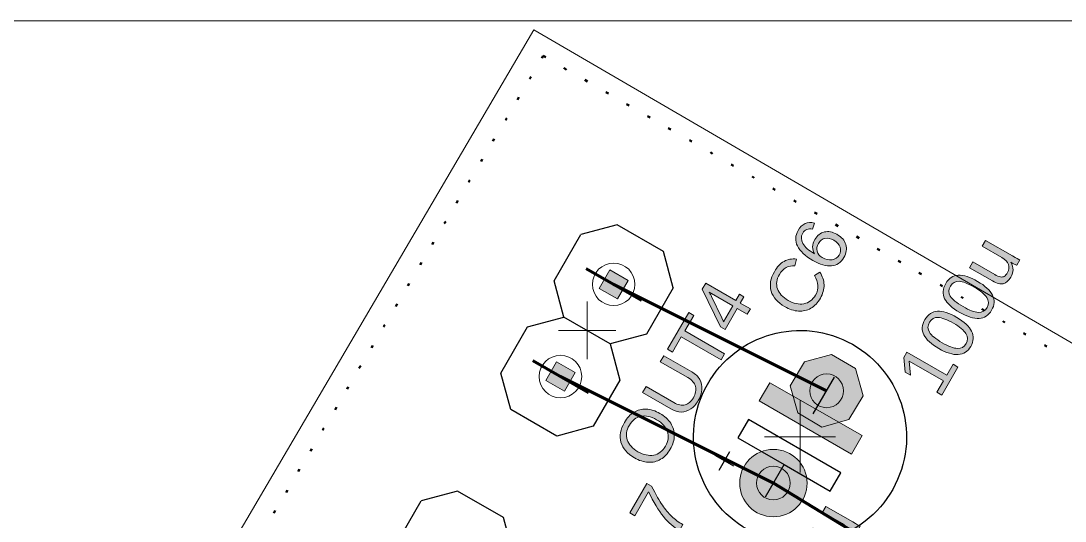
# Model space of a CAD drawing. Header units: millimetres. Extents: x 62.1 to 137.4, y 80.8 to 158.7.
# Drawn here: x 75.5 to 100.03, y 146.91 to 158.66 of the extents above; entities that cross this region are included whole.
import ezdxf

# ---------------------------------------------------------------- set-up
doc = ezdxf.new("R2010")
doc.units = ezdxf.units.MM
doc.header["$MEASUREMENT"] = 0
doc.layers.add('レイヤー 1', color=7, linetype='Continuous', lineweight=0)

# ---------------------------------------------------------------- blocks, each defined once
blk = doc.blocks.new('Block_34')
at = {"layer": 'レイヤー 1'}
h = blk.add_hatch(color=253, dxfattribs=at)
h.dxf.hatch_style = 2
edge = h.paths.add_edge_path()
edge.add_spline(control_points=[(90.426, 149.291), (90.295, 149.367), (90.173, 149.393), (90.062, 149.371), (89.949, 149.349), (89.859, 149.278), (89.79, 149.159), (89.72, 149.038), (89.704, 148.924), (89.74, 148.816), (89.775, 148.708), (89.859, 148.616), (89.992, 148.539), (90.123, 148.463), (90.247, 148.436), (90.362, 148.458), (90.478, 148.48), (90.569, 148.549), (90.637, 148.667), (90.707, 148.789), (90.724, 148.903), (90.686, 149.011), (90.649, 149.119), (90.562, 149.212), (90.426, 149.291)], knot_values=[0, 0, 0, 0, 1, 1, 1, 2, 2, 2, 3, 3, 3, 4, 4, 4, 5, 5, 5, 6, 6, 6, 7, 7, 7, 8, 8, 8, 8], degree=3, periodic=0)
edge = h.paths.add_edge_path()
edge.add_spline(control_points=[(90.51, 149.437), (90.619, 149.373), (90.703, 149.297), (90.761, 149.207), (90.819, 149.118), (90.848, 149.021), (90.847, 148.917), (90.846, 148.813), (90.814, 148.707), (90.753, 148.601), (90.691, 148.493), (90.615, 148.412), (90.526, 148.36), (90.437, 148.307), (90.34, 148.283), (90.233, 148.29), (90.127, 148.296), (90.018, 148.331), (89.908, 148.395), (89.74, 148.492), (89.636, 148.614), (89.594, 148.76), (89.553, 148.907), (89.579, 149.062), (89.674, 149.226), (89.735, 149.332), (89.81, 149.413), (89.898, 149.467), (89.986, 149.521), (90.082, 149.545), (90.187, 149.54), (90.292, 149.535), (90.399, 149.5), (90.51, 149.437)], knot_values=[0, 0, 0, 0, 1, 1, 1, 2, 2, 2, 3, 3, 3, 4, 4, 4, 5, 5, 5, 6, 6, 6, 7, 7, 7, 8, 8, 8, 9, 9, 9, 10, 10, 10, 11, 11, 11, 11], degree=3, periodic=0)
for points, knots in [([(90.51, 149.437), (90.619, 149.373), (90.703, 149.297), (90.761, 149.207), (90.819, 149.118), (90.848, 149.021), (90.847, 148.917), (90.846, 148.813), (90.814, 148.707), (90.753, 148.601), (90.691, 148.493), (90.615, 148.412), (90.526, 148.36), (90.437, 148.307), (90.34, 148.283), (90.233, 148.29), (90.127, 148.296), (90.018, 148.331), (89.908, 148.395), (89.74, 148.492), (89.636, 148.614), (89.594, 148.76), (89.553, 148.907), (89.579, 149.062), (89.674, 149.226), (89.735, 149.332), (89.81, 149.413), (89.898, 149.467), (89.986, 149.521), (90.082, 149.545), (90.187, 149.54), (90.292, 149.535), (90.399, 149.5), (90.51, 149.437)], [0, 0, 0, 0, 1, 1, 1, 2, 2, 2, 3, 3, 3, 4, 4, 4, 5, 5, 5, 6, 6, 6, 7, 7, 7, 8, 8, 8, 9, 9, 9, 10, 10, 10, 11, 11, 11, 11]), ([(90.426, 149.291), (90.295, 149.367), (90.173, 149.393), (90.062, 149.371), (89.949, 149.349), (89.859, 149.278), (89.79, 149.159), (89.72, 149.038), (89.704, 148.924), (89.74, 148.816), (89.775, 148.708), (89.859, 148.616), (89.992, 148.539), (90.123, 148.463), (90.247, 148.436), (90.362, 148.458), (90.478, 148.48), (90.569, 148.549), (90.637, 148.667), (90.707, 148.789), (90.724, 148.903), (90.686, 149.011), (90.649, 149.119), (90.562, 149.212), (90.426, 149.291)], [0, 0, 0, 0, 1, 1, 1, 2, 2, 2, 3, 3, 3, 4, 4, 4, 5, 5, 5, 6, 6, 6, 7, 7, 7, 8, 8, 8, 8])]:
    blk.add_open_spline(points, degree=3, knots=knots, dxfattribs=at)
blk = doc.blocks.new('Block_35')
at = {"layer": 'レイヤー 1'}
h = blk.add_hatch(color=253, dxfattribs=at)
h.dxf.hatch_style = 2
edge = h.paths.add_edge_path()
edge.add_spline(control_points=[(91.41, 149.74), (91.361, 149.654), (91.302, 149.588), (91.234, 149.542), (91.165, 149.496), (91.091, 149.472), (91.011, 149.471), (90.931, 149.471), (90.85, 149.494), (90.768, 149.542), (90.768, 149.542), (90.1, 149.927), (90.1, 149.927), (90.1, 149.927), (90.182, 150.07), (90.182, 150.07), (90.182, 150.07), (90.838, 149.691), (90.838, 149.691), (90.934, 149.635), (91.021, 149.618), (91.098, 149.638), (91.176, 149.658), (91.242, 149.714), (91.295, 149.805), (91.349, 149.9), (91.366, 149.988), (91.345, 150.07), (91.323, 150.152), (91.264, 150.222), (91.165, 150.279), (91.165, 150.279), (90.518, 150.652), (90.518, 150.652), (90.518, 150.652), (90.6, 150.794), (90.6, 150.794), (90.6, 150.794), (91.255, 150.416), (91.255, 150.416), (91.339, 150.367), (91.402, 150.306), (91.443, 150.235), (91.484, 150.163), (91.502, 150.085), (91.496, 150.001), (91.491, 149.916), (91.462, 149.829), (91.41, 149.74)], knot_values=[0, 0, 0, 0, 1, 1, 1, 2, 2, 2, 3, 3, 3, 4, 4, 4, 5, 5, 5, 6, 6, 6, 7, 7, 7, 8, 8, 8, 9, 9, 9, 10, 10, 10, 11, 11, 11, 12, 12, 12, 13, 13, 13, 14, 14, 14, 15, 15, 15, 16, 16, 16, 16], degree=3, periodic=0)
blk.add_open_spline([(91.41, 149.74), (91.361, 149.654), (91.302, 149.588), (91.234, 149.542), (91.165, 149.496), (91.091, 149.472), (91.011, 149.471), (90.931, 149.471), (90.85, 149.494), (90.768, 149.542), (90.768, 149.542), (90.1, 149.927), (90.1, 149.927), (90.1, 149.927), (90.182, 150.07), (90.182, 150.07), (90.182, 150.07), (90.838, 149.691), (90.838, 149.691), (90.934, 149.635), (91.021, 149.618), (91.098, 149.638), (91.176, 149.658), (91.242, 149.714), (91.295, 149.805), (91.349, 149.9), (91.366, 149.988), (91.345, 150.07), (91.323, 150.152), (91.264, 150.222), (91.165, 150.279), (91.165, 150.279), (90.518, 150.652), (90.518, 150.652), (90.518, 150.652), (90.6, 150.794), (90.6, 150.794), (90.6, 150.794), (91.255, 150.416), (91.255, 150.416), (91.339, 150.367), (91.402, 150.306), (91.443, 150.235), (91.484, 150.163), (91.502, 150.085), (91.496, 150.001), (91.491, 149.916), (91.462, 149.829), (91.41, 149.74)], degree=3, knots=[0, 0, 0, 0, 1, 1, 1, 2, 2, 2, 3, 3, 3, 4, 4, 4, 5, 5, 5, 6, 6, 6, 7, 7, 7, 8, 8, 8, 9, 9, 9, 10, 10, 10, 11, 11, 11, 12, 12, 12, 13, 13, 13, 14, 14, 14, 15, 15, 15, 16, 16, 16, 16], dxfattribs=at)
blk = doc.blocks.new('Block_36')
at = {"layer": 'レイヤー 1'}
h = blk.add_hatch(color=253, dxfattribs=at)
h.dxf.hatch_style = 2
edge = h.paths.add_edge_path()
edge.add_spline(control_points=[(91.093, 151.381), (91.093, 151.381), (92.027, 150.842), (92.027, 150.842), (92.027, 150.842), (91.945, 150.7), (91.945, 150.7), (91.945, 150.7), (91.011, 151.239), (91.011, 151.239), (91.011, 151.239), (90.803, 150.878), (90.803, 150.878), (90.803, 150.878), (90.687, 150.945), (90.687, 150.945), (90.687, 150.945), (91.185, 151.808), (91.185, 151.808), (91.185, 151.808), (91.302, 151.741), (91.302, 151.741), (91.302, 151.741), (91.093, 151.381), (91.093, 151.381)], knot_values=[0, 0, 0, 0, 1, 1, 1, 2, 2, 2, 3, 3, 3, 4, 4, 4, 5, 5, 5, 6, 6, 6, 7, 7, 7, 8, 8, 8, 8], degree=3, periodic=0)
blk.add_open_spline([(91.093, 151.381), (91.093, 151.381), (92.027, 150.842), (92.027, 150.842), (92.027, 150.842), (91.945, 150.7), (91.945, 150.7), (91.945, 150.7), (91.011, 151.239), (91.011, 151.239), (91.011, 151.239), (90.803, 150.878), (90.803, 150.878), (90.803, 150.878), (90.687, 150.945), (90.687, 150.945), (90.687, 150.945), (91.185, 151.808), (91.185, 151.808), (91.185, 151.808), (91.302, 151.741), (91.302, 151.741), (91.302, 151.741), (91.093, 151.381), (91.093, 151.381)], degree=3, knots=[0, 0, 0, 0, 1, 1, 1, 2, 2, 2, 3, 3, 3, 4, 4, 4, 5, 5, 5, 6, 6, 6, 7, 7, 7, 8, 8, 8, 8], dxfattribs=at)
blk = doc.blocks.new('Block_37')
at = {"layer": 'レイヤー 1'}
h = blk.add_hatch(color=253, dxfattribs=at)
h.dxf.hatch_style = 2
edge = h.paths.add_edge_path()
edge.add_spline(control_points=[(91.663, 152.285), (91.665, 152.283), (91.674, 152.268), (91.69, 152.242), (91.706, 152.215), (91.717, 152.196), (91.723, 152.184), (91.723, 152.184), (91.964, 151.687), (91.964, 151.687), (91.964, 151.687), (91.995, 151.615), (91.995, 151.615), (91.995, 151.615), (92.003, 151.594), (92.003, 151.594), (92.003, 151.594), (92.218, 151.965), (92.218, 151.965), (92.218, 151.965), (91.663, 152.285), (91.663, 152.285)], knot_values=[0, 0, 0, 0, 1, 1, 1, 2, 2, 2, 3, 3, 3, 4, 4, 4, 5, 5, 5, 6, 6, 6, 7, 7, 7, 7], degree=3, periodic=0)
edge = h.paths.add_edge_path()
edge.add_spline(control_points=[(92.397, 152.03), (92.397, 152.03), (92.634, 151.893), (92.634, 151.893), (92.634, 151.893), (92.561, 151.767), (92.561, 151.767), (92.561, 151.767), (92.324, 151.904), (92.324, 151.904), (92.324, 151.904), (92.038, 151.409), (92.038, 151.409), (92.038, 151.409), (91.933, 151.469), (91.933, 151.469), (91.933, 151.469), (91.503, 152.358), (91.503, 152.358), (91.503, 152.358), (91.584, 152.499), (91.584, 152.499), (91.584, 152.499), (92.291, 152.092), (92.291, 152.092), (92.291, 152.092), (92.376, 152.239), (92.376, 152.239), (92.376, 152.239), (92.482, 152.178), (92.482, 152.178), (92.482, 152.178), (92.397, 152.03), (92.397, 152.03)], knot_values=[0, 0, 0, 0, 1, 1, 1, 2, 2, 2, 3, 3, 3, 4, 4, 4, 5, 5, 5, 6, 6, 6, 7, 7, 7, 8, 8, 8, 9, 9, 9, 10, 10, 10, 11, 11, 11, 11], degree=3, periodic=0)
for points, knots in [([(92.397, 152.03), (92.397, 152.03), (92.634, 151.893), (92.634, 151.893), (92.634, 151.893), (92.561, 151.767), (92.561, 151.767), (92.561, 151.767), (92.324, 151.904), (92.324, 151.904), (92.324, 151.904), (92.038, 151.409), (92.038, 151.409), (92.038, 151.409), (91.933, 151.469), (91.933, 151.469), (91.933, 151.469), (91.503, 152.358), (91.503, 152.358), (91.503, 152.358), (91.584, 152.499), (91.584, 152.499), (91.584, 152.499), (92.291, 152.092), (92.291, 152.092), (92.291, 152.092), (92.376, 152.239), (92.376, 152.239), (92.376, 152.239), (92.482, 152.178), (92.482, 152.178), (92.482, 152.178), (92.397, 152.03), (92.397, 152.03)], [0, 0, 0, 0, 1, 1, 1, 2, 2, 2, 3, 3, 3, 4, 4, 4, 5, 5, 5, 6, 6, 6, 7, 7, 7, 8, 8, 8, 9, 9, 9, 10, 10, 10, 11, 11, 11, 11]), ([(91.663, 152.285), (91.665, 152.283), (91.674, 152.268), (91.69, 152.242), (91.706, 152.215), (91.717, 152.196), (91.723, 152.184), (91.723, 152.184), (91.964, 151.687), (91.964, 151.687), (91.964, 151.687), (91.995, 151.615), (91.995, 151.615), (91.995, 151.615), (92.003, 151.594), (92.003, 151.594), (92.003, 151.594), (92.218, 151.965), (92.218, 151.965), (92.218, 151.965), (91.663, 152.285), (91.663, 152.285)], [0, 0, 0, 0, 1, 1, 1, 2, 2, 2, 3, 3, 3, 4, 4, 4, 5, 5, 5, 6, 6, 6, 7, 7, 7, 7])]:
    blk.add_open_spline(points, degree=3, knots=knots, dxfattribs=at)
blk = doc.blocks.new('Block_64')
at = {"layer": 'レイヤー 1'}
h = blk.add_hatch(color=253, dxfattribs=at)
h.dxf.hatch_style = 2
edge = h.paths.add_edge_path()
edge.add_spline(control_points=[(93.314, 152.703), (93.247, 152.587), (93.232, 152.475), (93.27, 152.367), (93.307, 152.26), (93.391, 152.168), (93.521, 152.093), (93.65, 152.019), (93.773, 151.992), (93.89, 152.015), (94.007, 152.037), (94.098, 152.105), (94.164, 152.22), (94.249, 152.367), (94.241, 152.52), (94.138, 152.678), (94.138, 152.678), (94.263, 152.76), (94.263, 152.76), (94.328, 152.665), (94.362, 152.564), (94.364, 152.459), (94.366, 152.353), (94.337, 152.249), (94.278, 152.146), (94.217, 152.04), (94.142, 151.961), (94.053, 151.909), (93.965, 151.857), (93.868, 151.835), (93.763, 151.842), (93.658, 151.848), (93.549, 151.884), (93.438, 151.948), (93.27, 152.045), (93.165, 152.166), (93.122, 152.311), (93.08, 152.456), (93.105, 152.609), (93.197, 152.769), (93.261, 152.88), (93.337, 152.961), (93.424, 153.011), (93.511, 153.061), (93.608, 153.078), (93.714, 153.064), (93.714, 153.064), (93.681, 152.903), (93.681, 152.903), (93.606, 152.914), (93.537, 152.902), (93.473, 152.867), (93.41, 152.832), (93.357, 152.777), (93.314, 152.703)], knot_values=[0, 0, 0, 0, 1, 1, 1, 2, 2, 2, 3, 3, 3, 4, 4, 4, 5, 5, 5, 6, 6, 6, 7, 7, 7, 8, 8, 8, 9, 9, 9, 10, 10, 10, 11, 11, 11, 12, 12, 12, 13, 13, 13, 14, 14, 14, 15, 15, 15, 16, 16, 16, 17, 17, 17, 18, 18, 18, 18], degree=3, periodic=0)
blk.add_open_spline([(93.314, 152.703), (93.247, 152.587), (93.232, 152.475), (93.27, 152.367), (93.307, 152.26), (93.391, 152.168), (93.521, 152.093), (93.65, 152.019), (93.773, 151.992), (93.89, 152.015), (94.007, 152.037), (94.098, 152.105), (94.164, 152.22), (94.249, 152.367), (94.241, 152.52), (94.138, 152.678), (94.138, 152.678), (94.263, 152.76), (94.263, 152.76), (94.328, 152.665), (94.362, 152.564), (94.364, 152.459), (94.366, 152.353), (94.337, 152.249), (94.278, 152.146), (94.217, 152.04), (94.142, 151.961), (94.053, 151.909), (93.965, 151.857), (93.868, 151.835), (93.763, 151.842), (93.658, 151.848), (93.549, 151.884), (93.438, 151.948), (93.27, 152.045), (93.165, 152.166), (93.122, 152.311), (93.08, 152.456), (93.105, 152.609), (93.197, 152.769), (93.261, 152.88), (93.337, 152.961), (93.424, 153.011), (93.511, 153.061), (93.608, 153.078), (93.714, 153.064), (93.714, 153.064), (93.681, 152.903), (93.681, 152.903), (93.606, 152.914), (93.537, 152.902), (93.473, 152.867), (93.41, 152.832), (93.357, 152.777), (93.314, 152.703)], degree=3, knots=[0, 0, 0, 0, 1, 1, 1, 2, 2, 2, 3, 3, 3, 4, 4, 4, 5, 5, 5, 6, 6, 6, 7, 7, 7, 8, 8, 8, 9, 9, 9, 10, 10, 10, 11, 11, 11, 12, 12, 12, 13, 13, 13, 14, 14, 14, 15, 15, 15, 16, 16, 16, 17, 17, 17, 18, 18, 18, 18], dxfattribs=at)
blk = doc.blocks.new('Block_65')
at = {"layer": 'レイヤー 1'}
h = blk.add_hatch(color=253, dxfattribs=at)
h.dxf.hatch_style = 2
edge = h.paths.add_edge_path()
edge.add_spline(control_points=[(94.594, 153.507), (94.518, 153.551), (94.448, 153.566), (94.386, 153.552), (94.323, 153.539), (94.272, 153.499), (94.234, 153.432), (94.198, 153.37), (94.187, 153.309), (94.201, 153.249), (94.215, 153.19), (94.255, 153.141), (94.319, 153.104), (94.4, 153.058), (94.477, 153.039), (94.552, 153.05), (94.627, 153.06), (94.682, 153.096), (94.718, 153.159), (94.756, 153.223), (94.763, 153.286), (94.741, 153.348), (94.719, 153.41), (94.67, 153.463), (94.594, 153.507)], knot_values=[0, 0, 0, 0, 1, 1, 1, 2, 2, 2, 3, 3, 3, 4, 4, 4, 5, 5, 5, 6, 6, 6, 7, 7, 7, 8, 8, 8, 8], degree=3, periodic=0)
edge = h.paths.add_edge_path()
edge.add_spline(control_points=[(94.666, 153.647), (94.777, 153.583), (94.847, 153.502), (94.877, 153.405), (94.906, 153.308), (94.89, 153.206), (94.829, 153.101), (94.761, 152.983), (94.665, 152.917), (94.541, 152.906), (94.416, 152.894), (94.271, 152.936), (94.103, 153.033), (93.921, 153.138), (93.8, 153.251), (93.74, 153.373), (93.681, 153.494), (93.685, 153.615), (93.755, 153.735), (93.846, 153.893), (93.975, 153.952), (94.142, 153.911), (94.142, 153.911), (94.091, 153.769), (94.091, 153.769), (93.99, 153.793), (93.914, 153.759), (93.863, 153.671), (93.819, 153.594), (93.82, 153.514), (93.867, 153.431), (93.914, 153.348), (94.005, 153.267), (94.14, 153.189), (94.109, 153.24), (94.094, 153.294), (94.096, 153.352), (94.098, 153.41), (94.116, 153.467), (94.149, 153.524), (94.204, 153.621), (94.279, 153.681), (94.373, 153.702), (94.466, 153.724), (94.564, 153.706), (94.666, 153.647)], knot_values=[0, 0, 0, 0, 1, 1, 1, 2, 2, 2, 3, 3, 3, 4, 4, 4, 5, 5, 5, 6, 6, 6, 7, 7, 7, 8, 8, 8, 9, 9, 9, 10, 10, 10, 11, 11, 11, 12, 12, 12, 13, 13, 13, 14, 14, 14, 15, 15, 15, 15], degree=3, periodic=0)
for points, knots in [([(94.666, 153.647), (94.777, 153.583), (94.847, 153.502), (94.877, 153.405), (94.906, 153.308), (94.89, 153.206), (94.829, 153.101), (94.761, 152.983), (94.665, 152.917), (94.541, 152.906), (94.416, 152.894), (94.271, 152.936), (94.103, 153.033), (93.921, 153.138), (93.8, 153.251), (93.74, 153.373), (93.681, 153.494), (93.685, 153.615), (93.755, 153.735), (93.846, 153.893), (93.975, 153.952), (94.142, 153.911), (94.142, 153.911), (94.091, 153.769), (94.091, 153.769), (93.99, 153.793), (93.914, 153.759), (93.863, 153.671), (93.819, 153.594), (93.82, 153.514), (93.867, 153.431), (93.914, 153.348), (94.005, 153.267), (94.14, 153.189), (94.109, 153.24), (94.094, 153.294), (94.096, 153.352), (94.098, 153.41), (94.116, 153.467), (94.149, 153.524), (94.204, 153.621), (94.279, 153.681), (94.373, 153.702), (94.466, 153.724), (94.564, 153.706), (94.666, 153.647)], [0, 0, 0, 0, 1, 1, 1, 2, 2, 2, 3, 3, 3, 4, 4, 4, 5, 5, 5, 6, 6, 6, 7, 7, 7, 8, 8, 8, 9, 9, 9, 10, 10, 10, 11, 11, 11, 12, 12, 12, 13, 13, 13, 14, 14, 14, 15, 15, 15, 15]), ([(94.594, 153.507), (94.518, 153.551), (94.448, 153.566), (94.386, 153.552), (94.323, 153.539), (94.272, 153.499), (94.234, 153.432), (94.198, 153.37), (94.187, 153.309), (94.201, 153.249), (94.215, 153.19), (94.255, 153.141), (94.319, 153.104), (94.4, 153.058), (94.477, 153.039), (94.552, 153.05), (94.627, 153.06), (94.682, 153.096), (94.718, 153.159), (94.756, 153.223), (94.763, 153.286), (94.741, 153.348), (94.719, 153.41), (94.67, 153.463), (94.594, 153.507)], [0, 0, 0, 0, 1, 1, 1, 2, 2, 2, 3, 3, 3, 4, 4, 4, 5, 5, 5, 6, 6, 6, 7, 7, 7, 8, 8, 8, 8])]:
    blk.add_open_spline(points, degree=3, knots=knots, dxfattribs=at)
blk = doc.blocks.new('Block_67')
at = {"layer": 'レイヤー 1'}
h = blk.add_hatch(color=253, dxfattribs=at)
h.dxf.hatch_style = 2
edge = h.paths.add_edge_path()
edge.add_spline(control_points=[(90.312, 147.729), (90.414, 147.527), (90.499, 147.377), (90.566, 147.28), (90.634, 147.181), (90.706, 147.096), (90.784, 147.021), (90.861, 146.947), (90.948, 146.882), (91.046, 146.826), (91.046, 146.826), (90.965, 146.686), (90.965, 146.686), (90.831, 146.763), (90.706, 146.873), (90.591, 147.016), (90.475, 147.158), (90.359, 147.352), (90.243, 147.596), (90.243, 147.596), (89.917, 147.033), (89.917, 147.033), (89.917, 147.033), (89.803, 147.098), (89.803, 147.098), (89.803, 147.098), (90.204, 147.792), (90.204, 147.792), (90.204, 147.792), (90.312, 147.729), (90.312, 147.729)], knot_values=[0, 0, 0, 0, 1, 1, 1, 2, 2, 2, 3, 3, 3, 4, 4, 4, 5, 5, 5, 6, 6, 6, 7, 7, 7, 8, 8, 8, 9, 9, 9, 10, 10, 10, 10], degree=3, periodic=0)
blk.add_open_spline([(90.312, 147.729), (90.414, 147.527), (90.499, 147.377), (90.566, 147.28), (90.634, 147.181), (90.706, 147.096), (90.784, 147.021), (90.861, 146.947), (90.948, 146.882), (91.046, 146.826), (91.046, 146.826), (90.965, 146.686), (90.965, 146.686), (90.831, 146.763), (90.706, 146.873), (90.591, 147.016), (90.475, 147.158), (90.359, 147.352), (90.243, 147.596), (90.243, 147.596), (89.917, 147.033), (89.917, 147.033), (89.917, 147.033), (89.803, 147.098), (89.803, 147.098), (89.803, 147.098), (90.204, 147.792), (90.204, 147.792), (90.204, 147.792), (90.312, 147.729), (90.312, 147.729)], degree=3, knots=[0, 0, 0, 0, 1, 1, 1, 2, 2, 2, 3, 3, 3, 4, 4, 4, 5, 5, 5, 6, 6, 6, 7, 7, 7, 8, 8, 8, 9, 9, 9, 10, 10, 10, 10], dxfattribs=at)
blk = doc.blocks.new('Block_137')
at = {"layer": 'レイヤー 1'}
h = blk.add_hatch(color=253, dxfattribs=at)
h.dxf.hatch_style = 2
edge = h.paths.add_edge_path()
edge.add_spline(control_points=[(97.13, 149.868), (97.13, 149.868), (97.016, 149.934), (97.016, 149.934), (97.016, 149.934), (97.171, 150.201), (97.171, 150.201), (97.171, 150.201), (96.363, 150.667), (96.363, 150.667), (96.363, 150.667), (96.396, 150.333), (96.396, 150.333), (96.396, 150.333), (96.269, 150.406), (96.269, 150.406), (96.269, 150.406), (96.241, 150.753), (96.241, 150.753), (96.241, 150.753), (96.313, 150.876), (96.313, 150.876), (96.313, 150.876), (97.249, 150.336), (97.249, 150.336), (97.249, 150.336), (97.396, 150.592), (97.396, 150.592), (97.396, 150.592), (97.51, 150.526), (97.51, 150.526), (97.51, 150.526), (97.13, 149.868), (97.13, 149.868)], knot_values=[0, 0, 0, 0, 1, 1, 1, 2, 2, 2, 3, 3, 3, 4, 4, 4, 5, 5, 5, 6, 6, 6, 7, 7, 7, 8, 8, 8, 9, 9, 9, 10, 10, 10, 11, 11, 11, 11], degree=3, periodic=0)
blk.add_open_spline([(97.13, 149.868), (97.13, 149.868), (97.016, 149.934), (97.016, 149.934), (97.016, 149.934), (97.171, 150.201), (97.171, 150.201), (97.171, 150.201), (96.363, 150.667), (96.363, 150.667), (96.363, 150.667), (96.396, 150.333), (96.396, 150.333), (96.396, 150.333), (96.269, 150.406), (96.269, 150.406), (96.269, 150.406), (96.241, 150.753), (96.241, 150.753), (96.241, 150.753), (96.313, 150.876), (96.313, 150.876), (96.313, 150.876), (97.249, 150.336), (97.249, 150.336), (97.249, 150.336), (97.396, 150.592), (97.396, 150.592), (97.396, 150.592), (97.51, 150.526), (97.51, 150.526), (97.51, 150.526), (97.13, 149.868), (97.13, 149.868)], degree=3, knots=[0, 0, 0, 0, 1, 1, 1, 2, 2, 2, 3, 3, 3, 4, 4, 4, 5, 5, 5, 6, 6, 6, 7, 7, 7, 8, 8, 8, 9, 9, 9, 10, 10, 10, 11, 11, 11, 11], dxfattribs=at)
blk = doc.blocks.new('Block_138')
at = {"layer": 'レイヤー 1'}
h = blk.add_hatch(color=253, dxfattribs=at)
h.dxf.hatch_style = 2
edge = h.paths.add_edge_path()
edge.add_spline(control_points=[(97.405, 151.556), (97.253, 151.643), (97.133, 151.689), (97.045, 151.694), (96.957, 151.698), (96.889, 151.66), (96.843, 151.579), (96.795, 151.497), (96.794, 151.418), (96.841, 151.344), (96.887, 151.269), (96.987, 151.187), (97.141, 151.099), (97.29, 151.013), (97.409, 150.968), (97.499, 150.965), (97.589, 150.961), (97.657, 150.999), (97.703, 151.079), (97.749, 151.158), (97.747, 151.236), (97.698, 151.313), (97.648, 151.391), (97.551, 151.472), (97.405, 151.556)], knot_values=[0, 0, 0, 0, 1, 1, 1, 2, 2, 2, 3, 3, 3, 4, 4, 4, 5, 5, 5, 6, 6, 6, 7, 7, 7, 8, 8, 8, 8], degree=3, periodic=0)
edge = h.paths.add_edge_path()
edge.add_spline(control_points=[(97.484, 151.692), (97.659, 151.591), (97.775, 151.483), (97.831, 151.368), (97.888, 151.253), (97.882, 151.135), (97.812, 151.014), (97.742, 150.893), (97.644, 150.829), (97.517, 150.822), (97.39, 150.814), (97.239, 150.861), (97.062, 150.963), (96.882, 151.067), (96.764, 151.175), (96.708, 151.286), (96.652, 151.396), (96.661, 151.515), (96.734, 151.642), (96.806, 151.766), (96.904, 151.831), (97.029, 151.837), (97.153, 151.844), (97.305, 151.795), (97.484, 151.692)], knot_values=[0, 0, 0, 0, 1, 1, 1, 2, 2, 2, 3, 3, 3, 4, 4, 4, 5, 5, 5, 6, 6, 6, 7, 7, 7, 8, 8, 8, 8], degree=3, periodic=0)
for points in [[(97.484, 151.692), (97.659, 151.591), (97.775, 151.483), (97.831, 151.368), (97.888, 151.253), (97.882, 151.135), (97.812, 151.014), (97.742, 150.893), (97.644, 150.829), (97.517, 150.822), (97.39, 150.814), (97.239, 150.861), (97.062, 150.963), (96.882, 151.067), (96.764, 151.175), (96.708, 151.286), (96.652, 151.396), (96.661, 151.515), (96.734, 151.642), (96.806, 151.766), (96.904, 151.831), (97.029, 151.837), (97.153, 151.844), (97.305, 151.795), (97.484, 151.692)], [(97.405, 151.556), (97.253, 151.643), (97.133, 151.689), (97.045, 151.694), (96.957, 151.698), (96.889, 151.66), (96.843, 151.579), (96.795, 151.497), (96.794, 151.418), (96.841, 151.344), (96.887, 151.269), (96.987, 151.187), (97.141, 151.099), (97.29, 151.013), (97.409, 150.968), (97.499, 150.965), (97.589, 150.961), (97.657, 150.999), (97.703, 151.079), (97.749, 151.158), (97.747, 151.236), (97.698, 151.313), (97.648, 151.391), (97.551, 151.472), (97.405, 151.556)]]:
    blk.add_open_spline(points, degree=3, knots=[0, 0, 0, 0, 1, 1, 1, 2, 2, 2, 3, 3, 3, 4, 4, 4, 5, 5, 5, 6, 6, 6, 7, 7, 7, 8, 8, 8, 8], dxfattribs=at)
blk = doc.blocks.new('Block_139')
at = {"layer": 'レイヤー 1'}
h = blk.add_hatch(color=253, dxfattribs=at)
h.dxf.hatch_style = 2
edge = h.paths.add_edge_path()
edge.add_spline(control_points=[(97.895, 152.404), (97.743, 152.492), (97.623, 152.538), (97.535, 152.542), (97.447, 152.546), (97.379, 152.508), (97.333, 152.428), (97.285, 152.345), (97.284, 152.267), (97.331, 152.192), (97.377, 152.118), (97.477, 152.036), (97.631, 151.947), (97.78, 151.861), (97.899, 151.816), (97.989, 151.813), (98.079, 151.81), (98.147, 151.848), (98.193, 151.927), (98.239, 152.006), (98.237, 152.084), (98.187, 152.162), (98.138, 152.239), (98.041, 152.32), (97.895, 152.404)], knot_values=[0, 0, 0, 0, 1, 1, 1, 2, 2, 2, 3, 3, 3, 4, 4, 4, 5, 5, 5, 6, 6, 6, 7, 7, 7, 8, 8, 8, 8], degree=3, periodic=0)
edge = h.paths.add_edge_path()
edge.add_spline(control_points=[(97.973, 152.541), (98.148, 152.44), (98.265, 152.331), (98.321, 152.216), (98.378, 152.101), (98.371, 151.983), (98.302, 151.863), (98.232, 151.742), (98.134, 151.678), (98.007, 151.67), (97.88, 151.663), (97.729, 151.71), (97.552, 151.812), (97.372, 151.916), (97.254, 152.023), (97.198, 152.134), (97.142, 152.245), (97.151, 152.363), (97.224, 152.491), (97.296, 152.614), (97.394, 152.679), (97.518, 152.686), (97.643, 152.692), (97.795, 152.644), (97.973, 152.541)], knot_values=[0, 0, 0, 0, 1, 1, 1, 2, 2, 2, 3, 3, 3, 4, 4, 4, 5, 5, 5, 6, 6, 6, 7, 7, 7, 8, 8, 8, 8], degree=3, periodic=0)
for points in [[(97.973, 152.541), (98.148, 152.44), (98.265, 152.331), (98.321, 152.216), (98.378, 152.101), (98.371, 151.983), (98.302, 151.863), (98.232, 151.742), (98.134, 151.678), (98.007, 151.67), (97.88, 151.663), (97.729, 151.71), (97.552, 151.812), (97.372, 151.916), (97.254, 152.023), (97.198, 152.134), (97.142, 152.245), (97.151, 152.363), (97.224, 152.491), (97.296, 152.614), (97.394, 152.679), (97.518, 152.686), (97.643, 152.692), (97.795, 152.644), (97.973, 152.541)], [(97.895, 152.404), (97.743, 152.492), (97.623, 152.538), (97.535, 152.542), (97.447, 152.546), (97.379, 152.508), (97.333, 152.428), (97.285, 152.345), (97.284, 152.267), (97.331, 152.192), (97.377, 152.118), (97.477, 152.036), (97.631, 151.947), (97.78, 151.861), (97.899, 151.816), (97.989, 151.813), (98.079, 151.81), (98.147, 151.848), (98.193, 151.927), (98.239, 152.006), (98.237, 152.084), (98.187, 152.162), (98.138, 152.239), (98.041, 152.32), (97.895, 152.404)]]:
    blk.add_open_spline(points, degree=3, knots=[0, 0, 0, 0, 1, 1, 1, 2, 2, 2, 3, 3, 3, 4, 4, 4, 5, 5, 5, 6, 6, 6, 7, 7, 7, 8, 8, 8, 8], dxfattribs=at)
blk = doc.blocks.new('Block_140')
at = {"layer": 'レイヤー 1'}
h = blk.add_hatch(color=253, dxfattribs=at)
h.dxf.hatch_style = 2
edge = h.paths.add_edge_path()
edge.add_spline(control_points=[(97.862, 152.997), (97.862, 152.997), (98.373, 152.701), (98.373, 152.701), (98.426, 152.671), (98.47, 152.652), (98.506, 152.646), (98.541, 152.639), (98.572, 152.644), (98.598, 152.659), (98.624, 152.675), (98.65, 152.704), (98.675, 152.748), (98.713, 152.813), (98.72, 152.877), (98.697, 152.94), (98.674, 153.002), (98.624, 153.056), (98.545, 153.101), (98.545, 153.101), (98.078, 153.371), (98.078, 153.371), (98.078, 153.371), (98.156, 153.505), (98.156, 153.505), (98.156, 153.505), (98.789, 153.139), (98.789, 153.139), (98.884, 153.085), (98.941, 153.054), (98.964, 153.044), (98.964, 153.044), (98.891, 152.918), (98.891, 152.918), (98.888, 152.919), (98.881, 152.922), (98.87, 152.928), (98.859, 152.934), (98.846, 152.94), (98.831, 152.948), (98.817, 152.955), (98.79, 152.97), (98.75, 152.991), (98.75, 152.991), (98.749, 152.989), (98.749, 152.989), (98.787, 152.926), (98.805, 152.868), (98.805, 152.814), (98.804, 152.76), (98.787, 152.703), (98.752, 152.643), (98.701, 152.555), (98.642, 152.503), (98.575, 152.487), (98.507, 152.472), (98.422, 152.493), (98.321, 152.552), (98.321, 152.552), (97.784, 152.862), (97.784, 152.862), (97.784, 152.862), (97.862, 152.997), (97.862, 152.997)], knot_values=[0, 0, 0, 0, 1, 1, 1, 2, 2, 2, 3, 3, 3, 4, 4, 4, 5, 5, 5, 6, 6, 6, 7, 7, 7, 8, 8, 8, 9, 9, 9, 10, 10, 10, 11, 11, 11, 12, 12, 12, 13, 13, 13, 14, 14, 14, 15, 15, 15, 16, 16, 16, 17, 17, 17, 18, 18, 18, 19, 19, 19, 20, 20, 20, 21, 21, 21, 21], degree=3, periodic=0)
blk.add_open_spline([(97.862, 152.997), (97.862, 152.997), (98.373, 152.701), (98.373, 152.701), (98.426, 152.671), (98.47, 152.652), (98.506, 152.646), (98.541, 152.639), (98.572, 152.644), (98.598, 152.659), (98.624, 152.675), (98.65, 152.704), (98.675, 152.748), (98.713, 152.813), (98.72, 152.877), (98.697, 152.94), (98.674, 153.002), (98.624, 153.056), (98.545, 153.101), (98.545, 153.101), (98.078, 153.371), (98.078, 153.371), (98.078, 153.371), (98.156, 153.505), (98.156, 153.505), (98.156, 153.505), (98.789, 153.139), (98.789, 153.139), (98.884, 153.085), (98.941, 153.054), (98.964, 153.044), (98.964, 153.044), (98.891, 152.918), (98.891, 152.918), (98.888, 152.919), (98.881, 152.922), (98.87, 152.928), (98.859, 152.934), (98.846, 152.94), (98.831, 152.948), (98.817, 152.955), (98.79, 152.97), (98.75, 152.991), (98.75, 152.991), (98.749, 152.989), (98.749, 152.989), (98.787, 152.926), (98.805, 152.868), (98.805, 152.814), (98.804, 152.76), (98.787, 152.703), (98.752, 152.643), (98.701, 152.555), (98.642, 152.503), (98.575, 152.487), (98.507, 152.472), (98.422, 152.493), (98.321, 152.552), (98.321, 152.552), (97.784, 152.862), (97.784, 152.862), (97.784, 152.862), (97.862, 152.997), (97.862, 152.997)], degree=3, knots=[0, 0, 0, 0, 1, 1, 1, 2, 2, 2, 3, 3, 3, 4, 4, 4, 5, 5, 5, 6, 6, 6, 7, 7, 7, 8, 8, 8, 9, 9, 9, 10, 10, 10, 11, 11, 11, 12, 12, 12, 13, 13, 13, 14, 14, 14, 15, 15, 15, 16, 16, 16, 17, 17, 17, 18, 18, 18, 19, 19, 19, 20, 20, 20, 21, 21, 21, 21], dxfattribs=at)
blk = doc.blocks.new('Block_144')
at = {"layer": 'レイヤー 1'}
h = blk.add_hatch(color=253, dxfattribs=at)
h.dxf.hatch_style = 2
edge = h.paths.add_edge_path()
edge.add_spline(control_points=[(94.11, 146.744), (94.11, 146.744), (94.621, 146.449), (94.621, 146.449), (94.674, 146.419), (94.719, 146.4), (94.754, 146.393), (94.789, 146.387), (94.82, 146.391), (94.846, 146.407), (94.872, 146.422), (94.898, 146.452), (94.924, 146.496), (94.961, 146.561), (94.968, 146.624), (94.946, 146.687), (94.923, 146.75), (94.872, 146.804), (94.794, 146.849), (94.794, 146.849), (94.327, 147.119), (94.327, 147.119), (94.327, 147.119), (94.404, 147.253), (94.404, 147.253), (94.404, 147.253), (95.038, 146.887), (95.038, 146.887), (95.132, 146.833), (95.19, 146.801), (95.213, 146.792), (95.213, 146.792), (95.14, 146.665), (95.14, 146.665), (95.137, 146.666), (95.13, 146.67), (95.119, 146.675), (95.108, 146.681), (95.095, 146.688), (95.08, 146.695), (95.065, 146.703), (95.038, 146.717), (94.999, 146.739), (94.999, 146.739), (94.997, 146.737), (94.997, 146.737), (95.035, 146.674), (95.054, 146.616), (95.053, 146.562), (95.053, 146.508), (95.036, 146.451), (95.001, 146.391), (94.95, 146.303), (94.891, 146.251), (94.823, 146.235), (94.755, 146.219), (94.671, 146.241), (94.57, 146.299), (94.57, 146.299), (94.033, 146.609), (94.033, 146.609), (94.033, 146.609), (94.11, 146.744), (94.11, 146.744)], knot_values=[0, 0, 0, 0, 1, 1, 1, 2, 2, 2, 3, 3, 3, 4, 4, 4, 5, 5, 5, 6, 6, 6, 7, 7, 7, 8, 8, 8, 9, 9, 9, 10, 10, 10, 11, 11, 11, 12, 12, 12, 13, 13, 13, 14, 14, 14, 15, 15, 15, 16, 16, 16, 17, 17, 17, 18, 18, 18, 19, 19, 19, 20, 20, 20, 21, 21, 21, 21], degree=3, periodic=0)
blk.add_open_spline([(94.11, 146.744), (94.11, 146.744), (94.621, 146.449), (94.621, 146.449), (94.674, 146.419), (94.719, 146.4), (94.754, 146.393), (94.789, 146.387), (94.82, 146.391), (94.846, 146.407), (94.872, 146.422), (94.898, 146.452), (94.924, 146.496), (94.961, 146.561), (94.968, 146.624), (94.946, 146.687), (94.923, 146.75), (94.872, 146.804), (94.794, 146.849), (94.794, 146.849), (94.327, 147.119), (94.327, 147.119), (94.327, 147.119), (94.404, 147.253), (94.404, 147.253), (94.404, 147.253), (95.038, 146.887), (95.038, 146.887), (95.132, 146.833), (95.19, 146.801), (95.213, 146.792), (95.213, 146.792), (95.14, 146.665), (95.14, 146.665), (95.137, 146.666), (95.13, 146.67), (95.119, 146.675), (95.108, 146.681), (95.095, 146.688), (95.08, 146.695), (95.065, 146.703), (95.038, 146.717), (94.999, 146.739), (94.999, 146.739), (94.997, 146.737), (94.997, 146.737), (95.035, 146.674), (95.054, 146.616), (95.053, 146.562), (95.053, 146.508), (95.036, 146.451), (95.001, 146.391), (94.95, 146.303), (94.891, 146.251), (94.823, 146.235), (94.755, 146.219), (94.671, 146.241), (94.57, 146.299), (94.57, 146.299), (94.033, 146.609), (94.033, 146.609), (94.033, 146.609), (94.11, 146.744), (94.11, 146.744)], degree=3, knots=[0, 0, 0, 0, 1, 1, 1, 2, 2, 2, 3, 3, 3, 4, 4, 4, 5, 5, 5, 6, 6, 6, 7, 7, 7, 8, 8, 8, 9, 9, 9, 10, 10, 10, 11, 11, 11, 12, 12, 12, 13, 13, 13, 14, 14, 14, 15, 15, 15, 16, 16, 16, 17, 17, 17, 18, 18, 18, 19, 19, 19, 20, 20, 20, 21, 21, 21, 21], dxfattribs=at)

msp = doc.modelspace()

# ---------------------------------------------------------------- hatches: boundary and pattern name
at = {"layer": 'レイヤー 1'}
h = msp.add_hatch(color=253, dxfattribs=at)
h.dxf.hatch_style = 2
h.paths.add_polyline_path([(89.078, 152.377), (89.328, 152.815), (89.766, 152.565), (89.515, 152.127)])
h = msp.add_hatch(color=253, dxfattribs=at)
h.dxf.hatch_style = 2
h.paths.add_polyline_path([(87.827, 150.209), (88.077, 150.647), (88.515, 150.397), (88.265, 149.959)])
h = msp.add_hatch(color=122, dxfattribs=at)
h.dxf.hatch_style = 2
h.paths.add_polyline_path([(95.103, 150.49), (95.28, 149.855), (94.946, 149.292), (94.31, 149.115), (93.748, 149.448), (93.57, 150.084), (93.904, 150.647), (94.54, 150.824)])
h = msp.add_hatch(color=122, dxfattribs=at)
h.dxf.hatch_style = 2
h.paths.add_polyline_path([(95.103, 150.49), (95.28, 149.855), (94.946, 149.292), (94.31, 149.115), (93.748, 149.448), (93.57, 150.084), (93.904, 150.647), (94.54, 150.824)])
h = msp.add_hatch(color=253, dxfattribs=at)
h.dxf.hatch_style = 2
h.paths.add_polyline_path([(95.259, 148.916), (95.009, 148.479), (92.841, 149.73), (93.091, 150.157)])
h = msp.add_hatch(color=122, dxfattribs=at)
edge = h.paths.add_edge_path()
edge.add_arc((93.174, 147.801), 0.792, 0, 360)
h = msp.add_hatch(color=122, dxfattribs=at)
edge = h.paths.add_edge_path()
edge.add_arc((93.174, 147.801), 0.792, 0, 360)

# ---------------------------------------------------------------- linework, layer by layer
at = {"layer": 'レイヤー 1', "color": 7, "lineweight": 9}
for p, q in [((62.799, 116.269), (87.545, 158.454)), ((87.545, 158.454), (112.552, 143.882))]:
    msp.add_line(p, q, dxfattribs=at)
at = {"layer": 'レイヤー 1', "color": 140, "lineweight": 50}
for p, q in [((87.733, 157.787), (87.764, 157.839)), ((87.764, 157.839), (87.827, 157.808)), ((88.254, 157.558), (88.317, 157.516)), ((87.441, 157.297), (87.483, 157.349)), ((88.744, 157.276), (88.807, 157.235)), ((87.16, 156.807), (87.191, 156.87)), ((89.234, 156.985), (89.297, 156.953)), ((89.724, 156.703), (89.786, 156.672)), ((86.878, 156.328), (86.909, 156.38)), ((90.214, 156.422), (90.276, 156.39)), ((90.704, 156.14), (90.766, 156.109)), ((86.586, 155.838), (86.618, 155.89)), ((91.204, 155.859), (91.256, 155.828)), ((91.694, 155.577), (91.746, 155.536)), ((86.305, 155.358), (86.336, 155.411)), ((92.184, 155.285), (92.236, 155.254)), ((86.013, 154.869), (86.044, 154.921)), ((92.674, 155.004), (92.726, 154.973)), ((93.164, 154.723), (93.216, 154.691)), ((85.732, 154.379), (85.763, 154.441)), ((93.654, 154.441), (93.706, 154.41)), ((94.144, 154.16), (94.206, 154.128)), ((85.44, 153.899), (85.481, 153.951)), ((94.634, 153.878), (94.696, 153.837)), ((95.123, 153.597), (95.186, 153.555)), ((85.158, 153.409), (85.189, 153.461)), ((95.613, 153.305), (95.676, 153.274)), ((84.877, 152.93), (84.908, 152.982)), ((96.103, 153.024), (96.166, 152.992)), ((96.593, 152.742), (96.656, 152.711)), ((84.585, 152.44), (84.616, 152.492)), ((97.094, 152.461), (97.146, 152.429)), ((97.584, 152.179), (97.636, 152.148)), ((84.303, 151.95), (84.335, 152.012)), ((98.073, 151.898), (98.126, 151.856)), ((84.012, 151.47), (84.043, 151.522)), ((98.563, 151.606), (98.615, 151.575)), ((99.053, 151.324), (99.105, 151.293)), ((83.73, 150.98), (83.761, 151.033)), ((99.543, 151.043), (99.595, 151.012)), ((83.438, 150.501), (83.48, 150.553)), ((83.157, 150.011), (83.188, 150.063)), ((82.875, 149.521), (82.907, 149.584)), ((82.584, 149.042), (82.615, 149.094)), ((82.302, 148.552), (82.333, 148.604)), ((82.01, 148.072), (82.041, 148.124)), ((81.729, 147.582), (81.76, 147.634)), ((81.437, 147.092), (81.468, 147.155))]:
    msp.add_line(p, q, dxfattribs=at)
at = {"layer": 'レイヤー 1', "color": 253, "lineweight": 30}
for p, q in [((89.505, 153.868), (88.65, 153.639)), ((90.589, 153.242), (89.505, 153.868)), ((88.025, 152.554), (88.65, 153.639)), ((90.818, 152.388), (90.589, 153.242)), ((88.254, 151.7), (88.025, 152.554)), ((90.818, 152.388), (90.193, 151.304)), ((87.399, 151.47), (88.254, 151.7)), ((89.338, 151.074), (88.254, 151.7)), ((86.774, 150.386), (87.399, 151.47)), ((90.193, 151.304), (89.338, 151.074)), ((89.338, 151.074), (89.568, 150.219)), ((87.003, 149.532), (86.774, 150.386)), ((89.568, 150.219), (88.942, 149.135)), ((94.112, 149.427), (94.613, 150.292)), ((88.087, 148.906), (87.003, 149.532)), ((92.59, 149.292), (92.34, 148.864)), ((94.759, 148.041), (92.59, 149.292)), ((88.942, 149.135), (88.087, 148.906)), ((92.34, 148.864), (93.424, 148.239)), ((92.028, 148.322), (91.809, 148.447)), ((92.028, 148.322), (92.153, 148.541)), ((91.902, 148.103), (92.028, 148.322)), ((92.246, 148.197), (92.028, 148.322)), ((92.987, 147.478), (93.424, 148.239)), ((93.424, 148.239), (94.508, 147.613)), ((94.508, 147.613), (94.759, 148.041)), ((85.752, 147.613), (84.898, 147.384)), ((86.836, 146.988), (85.752, 147.613)), ((84.272, 146.3), (84.898, 147.384)), ((87.066, 146.133), (86.836, 146.988))]:
    msp.add_line(p, q, dxfattribs=at)
at = {"layer": 'レイヤー 1', "color": 122, "lineweight": 211}
for p, q in [((88.775, 152.846), (90.078, 152.096)), ((88.775, 152.846), (90.078, 152.096)), ((87.524, 150.678), (88.827, 149.928)), ((87.524, 150.678), (88.827, 149.928))]:
    msp.add_line(p, q, dxfattribs=at)
at = {"layer": 'レイヤー 1', "color": 140, "lineweight": 211}
for p, q in [((89.422, 152.471), (94.425, 149.969)), ((93.174, 147.801), (88.171, 150.303)), ((97.552, 145.133), (93.174, 147.801))]:
    msp.add_line(p, q, dxfattribs=at)
at = {"layer": 'レイヤー 1', "color": 62, "lineweight": 0}
for p, q in [((88.796, 150.709), (88.796, 152.065)), ((88.129, 151.387), (89.474, 151.387)), ((93.8, 148.051), (93.8, 149.73)), ((92.966, 148.885), (94.634, 148.885))]:
    msp.add_line(p, q, dxfattribs=at)
at = {"layer": 'レイヤー 1'}
for points in [[(62.424, 158.663), (137.424, 158.663), (137.424, 80.765), (62.424, 80.765)], [(89.078, 152.377), (89.328, 152.815), (89.766, 152.565), (89.515, 152.127)], [(87.827, 150.209), (88.077, 150.647), (88.515, 150.397), (88.265, 149.959)], [(95.103, 150.49), (95.28, 149.855), (94.946, 149.292), (94.31, 149.115), (93.748, 149.448), (93.57, 150.084), (93.904, 150.647), (94.54, 150.824)], [(95.103, 150.49), (95.28, 149.855), (94.946, 149.292), (94.31, 149.115), (93.748, 149.448), (93.57, 150.084), (93.904, 150.647), (94.54, 150.824)], [(95.259, 148.916), (95.009, 148.479), (92.841, 149.73), (93.091, 150.157)]]:
    msp.add_lwpolyline(points, close=True, dxfattribs=at)
at = {"layer": 'レイヤー 1', "color": 253, "lineweight": 0}
for points in [[(89.078, 152.377), (89.328, 152.815), (89.766, 152.565), (89.515, 152.127)], [(87.827, 150.209), (88.077, 150.647), (88.515, 150.397), (88.265, 149.959)], [(95.259, 148.916), (95.009, 148.479), (92.841, 149.73), (93.091, 150.157)]]:
    msp.add_lwpolyline(points, close=True, dxfattribs=at)
at = {"layer": 'レイヤー 1', "color": 122, "lineweight": 0}
msp.add_lwpolyline([(95.103, 150.49), (95.28, 149.855), (94.946, 149.292), (94.31, 149.115), (93.748, 149.448), (93.57, 150.084), (93.904, 150.647), (94.54, 150.824)], close=True, dxfattribs=at)
msp.add_lwpolyline([(95.103, 150.49), (95.28, 149.855), (94.946, 149.292), (94.31, 149.115), (93.748, 149.448), (93.57, 150.084), (93.904, 150.647), (94.54, 150.824)], close=True, dxfattribs=at)
at = {"layer": 'レイヤー 1'}
for centre, radius in [((89.422, 152.471), 0.5), ((89.422, 152.471), 0.5), ((93.174, 147.801), 0.792), ((93.174, 147.801), 0.792), ((93.174, 147.801), 0.396), ((93.174, 147.801), 0.396)]:
    msp.add_circle(centre, radius, dxfattribs=at)
at = {"layer": 'レイヤー 1', "color": 7, "lineweight": 0}
for centre, radius in [((89.422, 152.471), 0.5), ((89.422, 152.471), 0.5), ((93.174, 147.801), 0.396), ((93.174, 147.801), 0.396)]:
    msp.add_circle(centre, radius, dxfattribs=at)
at = {"layer": 'レイヤー 1', "color": 122, "lineweight": 0}
msp.add_circle((93.174, 147.801), 0.792, dxfattribs=at)
msp.add_circle((93.174, 147.801), 0.792, dxfattribs=at)
at = {"layer": 'レイヤー 1', "color": 253, "lineweight": 30}
msp.add_ellipse((93.8, 148.885), major_axis=(-2.238, 1.119), ratio=0.999999, dxfattribs=at)
at = {"layer": 'レイヤー 1'}
for points in [[(88.671, 150.303), (88.671, 150.027), (88.447, 149.803), (88.171, 149.803), (87.894, 149.803), (87.67, 150.027), (87.67, 150.303), (87.67, 150.579), (87.894, 150.803), (88.171, 150.803), (88.447, 150.803), (88.671, 150.579), (88.671, 150.303)], [(88.671, 150.303), (88.671, 150.027), (88.447, 149.803), (88.171, 149.803), (87.894, 149.803), (87.67, 150.027), (87.67, 150.303), (87.67, 150.579), (87.894, 150.803), (88.171, 150.803), (88.447, 150.803), (88.671, 150.579), (88.671, 150.303)], [(94.821, 149.969), (94.821, 149.751), (94.644, 149.573), (94.425, 149.573), (94.206, 149.573), (94.029, 149.751), (94.029, 149.969), (94.029, 150.188), (94.206, 150.365), (94.425, 150.365), (94.644, 150.365), (94.821, 150.188), (94.821, 149.969)], [(94.821, 149.969), (94.821, 149.751), (94.644, 149.573), (94.425, 149.573), (94.206, 149.573), (94.029, 149.751), (94.029, 149.969), (94.029, 150.188), (94.206, 150.365), (94.425, 150.365), (94.644, 150.365), (94.821, 150.188), (94.821, 149.969)]]:
    msp.add_open_spline(points, degree=3, knots=[0, 0, 0, 0, 1, 1, 1, 2, 2, 2, 3, 3, 3, 4, 4, 4, 4], dxfattribs=at)
at = {"layer": 'レイヤー 1', "color": 7, "lineweight": 0}
for points in [[(88.671, 150.303), (88.671, 150.027), (88.447, 149.803), (88.171, 149.803), (87.894, 149.803), (87.67, 150.027), (87.67, 150.303), (87.67, 150.579), (87.894, 150.803), (88.171, 150.803), (88.447, 150.803), (88.671, 150.579), (88.671, 150.303)], [(88.671, 150.303), (88.671, 150.027), (88.447, 149.803), (88.171, 149.803), (87.894, 149.803), (87.67, 150.027), (87.67, 150.303), (87.67, 150.579), (87.894, 150.803), (88.171, 150.803), (88.447, 150.803), (88.671, 150.579), (88.671, 150.303)], [(94.821, 149.969), (94.821, 149.751), (94.644, 149.573), (94.425, 149.573), (94.206, 149.573), (94.029, 149.751), (94.029, 149.969), (94.029, 150.188), (94.206, 150.365), (94.425, 150.365), (94.644, 150.365), (94.821, 150.188), (94.821, 149.969)], [(94.821, 149.969), (94.821, 149.751), (94.644, 149.573), (94.425, 149.573), (94.206, 149.573), (94.029, 149.751), (94.029, 149.969), (94.029, 150.188), (94.206, 150.365), (94.425, 150.365), (94.644, 150.365), (94.821, 150.188), (94.821, 149.969)]]:
    msp.add_open_spline(points, degree=3, knots=[0, 0, 0, 0, 1, 1, 1, 2, 2, 2, 3, 3, 3, 4, 4, 4, 4], dxfattribs=at)

# ---------------------------------------------------------------- block references
at = {"layer": 'レイヤー 1'}
for name in ['Block_65', 'Block_140', 'Block_64', 'Block_139', 'Block_37', 'Block_36', 'Block_138', 'Block_137', 'Block_35', 'Block_34', 'Block_67', 'Block_144']:
    msp.add_blockref(name, (0, 0), dxfattribs=at)

doc.saveas('drawing.dxf')
